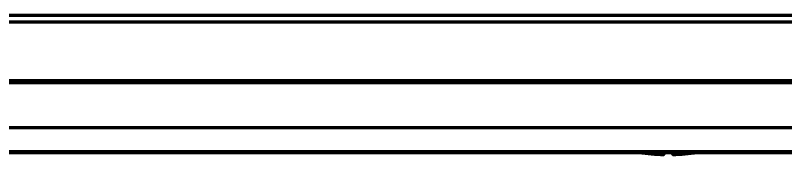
# Model space of a CAD drawing. Header units: inches. Extents: x -2405 to 7588, y 441 to 5654.
# Drawn here: x 2675.1 to 2845.8, y 4635.6 to 4666.5 of the extents above; entities that cross this region are included whole.
import ezdxf

# ---------------------------------------------------------------- set-up
doc = ezdxf.new("R2010")
doc.units = ezdxf.units.IN

msp = doc.modelspace()

# ---------------------------------------------------------------- linework, layer by layer
at = {"linetype": 'Continuous', "lineweight": 70}
for p, q in [((2984.94, 4666.53), (2603.73, 4666.53)), ((2984.98, 4665.03), (2602.3, 4665.03)), ((2429.68, 4652.03), (2985.1, 4652.03)), ((2899.26, 4651.53), (2429.68, 4651.53)), ((2797.78, 4652.03), (2797.78, 4651.53)), ((2807.43, 4652.03), (2807.43, 4651.53)), ((2810.13, 4651.53), (2810.13, 4652.03)), ((2813.78, 4652.03), (2813.78, 4651.53)), ((2819.78, 4651.83), (2816.78, 4651.83)), ((2816.78, 4651.83), (2816.78, 4651.53)), ((2817.28, 4652.03), (2817.28, 4651.83)), ((2819.78, 4651.83), (2819.78, 4651.53)), ((2822.78, 4651.83), (2819.78, 4651.83)), ((2822.28, 4651.83), (2822.28, 4652.03)), ((2822.78, 4651.83), (2822.78, 4651.53)), ((2825.78, 4651.53), (2825.78, 4652.03)), ((2899.26, 4641.54), (2429.68, 4641.54)), ((2899.26, 4641.51), (2429.68, 4641.51)), ((2429.69, 4636.3), (2904.87, 4636.3)), ((2429.69, 4636.04), (2904.87, 4636.04))]:
    msp.add_line(p, q, dxfattribs=at)
for centre, start, end in [((2821.28, 4695.51), 262.337, 267.6114), ((2818.27, 4695.51), 272.3861, 277.663)]:
    msp.add_arc(centre, 60, start, end, dxfattribs=at)
for points, knots in [([(2818.78, 4636.05), (2818.78, 4636.01), (2818.78, 4635.95), (2818.78, 4635.87), (2818.78, 4635.8), (2818.78, 4635.75), (2818.78, 4635.7), (2818.78, 4635.67), (2818.78, 4635.64), (2818.78, 4635.62), (2818.78, 4635.6), (2818.78, 4635.59), (2818.78, 4635.58), (2818.78, 4635.57), (2818.78, 4635.57), (2818.78, 4635.57), (2818.78, 4635.57)], [0, 0, 0, 0, 0.071482, 0.142964, 0.214447, 0.285929, 0.357411, 0.428893, 0.500375, 0.571857, 0.64334, 0.714822, 0.786304, 0.857786, 0.929268, 1, 1, 1, 1]), ([(2820.78, 4635.57), (2820.78, 4635.57), (2820.78, 4635.57), (2820.78, 4635.57), (2820.78, 4635.57), (2820.78, 4635.58), (2820.78, 4635.59), (2820.78, 4635.6), (2820.78, 4635.62), (2820.78, 4635.64), (2820.78, 4635.67), (2820.78, 4635.7), (2820.78, 4635.75), (2820.78, 4635.8), (2820.78, 4635.87), (2820.78, 4635.95), (2820.78, 4636.01), (2820.78, 4636.05)], [0, 0, 0, 0, 0.001093, 0.072443, 0.143794, 0.215144, 0.286495, 0.357845, 0.429196, 0.500546, 0.571897, 0.643247, 0.714598, 0.785948, 0.857299, 0.928649, 1, 1, 1, 1])]:
    msp.add_open_spline(points, degree=3, knots=knots, dxfattribs=at)

doc.saveas('drawing.dxf')
